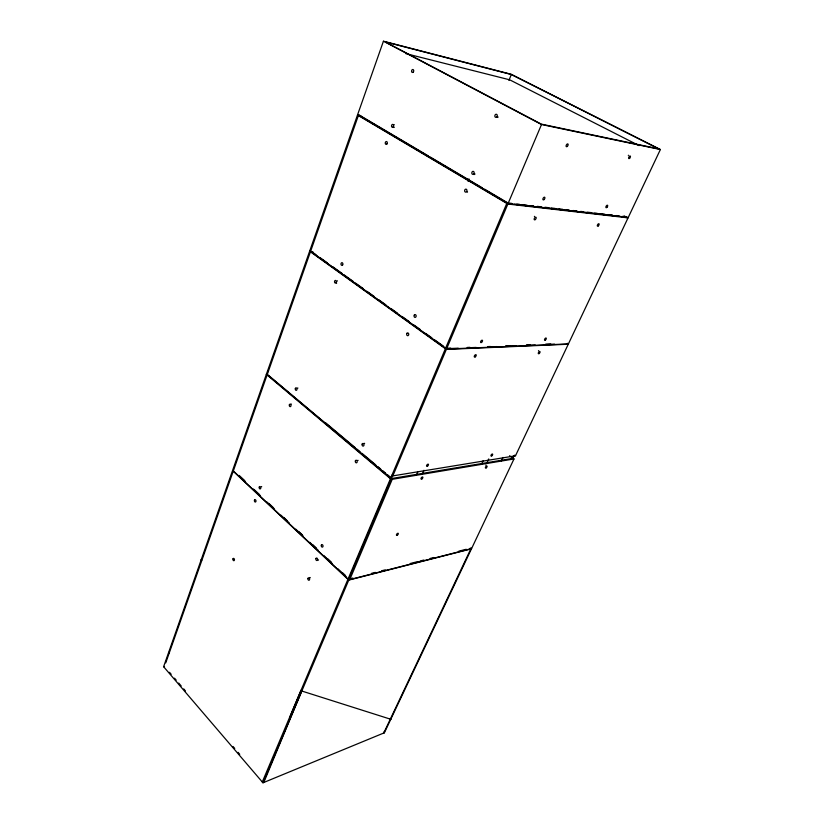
<?xml version="1.0" encoding="UTF-8"?>
<svg xmlns="http://www.w3.org/2000/svg" width="824" height="824" viewBox="0 0 824 824"><rect width="100%" height="100%" fill="white"/><g stroke="black" fill="none" stroke-linecap="round" stroke-linejoin="round"><path stroke-width="1.24" d="M163.615 666.709L232.543 470.586L348.748 580.106L471.472 548.825L384.396 732.763L262.99 782.8L163.615 666.709L164.491 666.462M310.566 251.268L309.628 251.227L232.636 470.298L348.058 579.035L348.954 578.809L391.349 478.569M621.986 216.702L628.053 217.855L568.416 343.917L446.515 349.046L309.752 250.867L357.492 115.041L360.026 115.504M383.438 41.2L357.678 114.515L508.099 203.487L628.29 217.371L660.385 149.525L511.148 74.263L383.438 41.2L541.512 124.517L660.385 149.525M165.748 662.877L201.777 560.619L201.138 559.949M233.223 471.235L201.87 560.351L201.231 559.681M233.326 470.947L310.432 251.794L312.976 251.928M310.555 251.444L358.368 115.556L360.891 116.019M468.011 181.218L468.969 178.829M508.923 80.422L511.302 74.52L658.664 148.845L541.265 124.105L385.292 41.921L511.302 74.52M290.192 716.334L301.017 690.224L301.769 691.017L390.782 719.27L390.092 718.569M301.769 691.017L263.814 782.419L263.124 781.615L262.29 781.986L347.924 579.334L352.909 578.067M348.058 579.035L390.442 478.723L513.146 458.309L513.991 458.947L471.606 548.547L349.767 579.581L348.954 578.809M267.409 373.911L266.492 373.962L390.638 478.281L445.382 348.717L458.216 348.181M390.638 478.281L391.534 478.126L393.027 474.593M262.99 782.8L348.748 580.106M392.842 475.891L446.351 349.417L568.261 344.236L515.494 455.785L392.842 475.891L391.956 475.149M446.515 349.046L507.862 204.043L628.053 217.855M508.099 203.487L541.512 124.517M349.767 579.581L392.234 479.311L513.991 458.947M416.419 475.046L417.953 471.503M422.434 473.821L423.979 470.277M481.546 464.2L483.152 460.698M486.593 463.603L488.745 458.937M501.414 460.894L503.031 457.433M509.572 455.713L512.631 458.031L513.733 455.703M514.423 455.59L512.631 458.031M383.737 733.061L470.772 549L469.979 548.331M390.123 719.558L390.823 719.28M371.593 573.329L375.322 572.381M381.553 570.795L385.292 569.847M410.197 563.523L417.675 561.618M420.158 560.99L423.897 560.042M430.128 558.456L433.857 557.508M458.772 551.184L466.24 549.278M267.264 374.333L266.348 374.384L390.442 478.723M450.677 348.13L445.537 348.346L506.791 203.404L511.848 203.992M467.363 347.44L469.927 347.337M487.901 346.595L490.465 346.492M505.874 345.853L509.726 345.689M526.412 344.998L530.265 344.844M545.673 344.205L550.803 343.989M467.208 347.81L476.19 347.429M487.746 346.956L496.728 346.574M505.72 346.204L515.989 345.771M526.258 345.349L535.25 344.968M545.519 344.545L554.5 344.164M309.752 250.867L310.689 250.918M509.191 203.095L511.745 203.394M516.854 203.992L519.398 204.28M523.23 204.733L527.061 205.176M530.893 205.619L533.437 205.918M537.269 206.361L541.1 206.803M544.921 207.246L548.753 207.689M551.308 207.988L555.139 208.431M558.96 208.874L562.792 209.327M566.624 209.77L569.178 210.058M572.999 210.511L576.831 210.954M580.663 211.397L583.217 211.696M587.038 212.139L590.87 212.582M594.701 213.025L597.245 213.323M601.077 213.766L604.909 214.209M608.74 214.652L612.562 215.095M616.393 215.548L618.948 215.837M622.779 216.29L626.601 216.733M514.382 204.29L619.452 216.413M405.635 53.56L509.685 79.815L639.074 145.611M624.19 216.001L626.374 217.217M359.491 115.206L428.161 155.808M430.375 157.116L482.442 187.893M484.656 189.201L507.914 202.951M358.43 115.216L507.677 203.507M357.492 115.041L507.862 204.043M567.489 343.299L568.416 343.917M567.334 343.629L568.261 344.236M311.729 251.67L315.901 254.668M320.083 257.665L327.396 262.908M332.618 266.646L342.012 273.393M344.102 274.886L353.496 281.633M355.587 283.137L362.9 288.379M367.071 291.377L374.384 296.619M378.566 299.617L385.869 304.859M391.091 308.609L397.353 313.099M402.576 316.849L408.848 321.339M414.07 325.089L420.333 329.579M425.555 333.329L431.817 337.819M434.948 340.065L443.302 346.059M311.606 252.02L446.278 348.686M309.628 251.227L446.351 349.417M514.639 455.136L515.494 455.785M267.543 370.985L268.274 371.603M325.531 422.712L355.082 447.525M357.049 449.183L360.006 451.655M361.983 453.313L375.775 464.891M377.742 466.549L380.698 469.031M382.666 470.679L385.622 473.161M387.589 474.82L391.534 478.126M268.253 375.167L392.234 479.311M470.813 547.878L471.606 548.547M239.135 475.427L244.718 480.691M254.019 489.446L259.601 494.699M268.912 503.464L273.568 507.842M283.806 517.482L287.524 520.984M298.69 531.501L302.418 535.003M312.656 544.643L316.375 548.145M327.54 558.651L331.269 562.164M342.434 572.67L345.225 575.296M239.022 475.726L245.542 481.855M252.978 488.869L260.425 495.873M266.945 502.012L274.382 509.016M280.902 515.154L289.276 523.034M295.785 529.173L303.232 536.177M309.742 542.316L318.116 550.195M323.698 555.458L332.072 563.338M337.655 568.601L346.029 576.481M383.716 732.062L384.396 732.763M168.652 652.381L169.25 653.072M169.507 672.312L171.176 674.269M174.523 678.173L176.192 680.119M178.705 683.055L181.218 685.98M183.721 688.905L185.4 690.862M233.058 746.493L234.737 748.439M238.074 752.343L239.753 754.3M498.108 116.987A1.576 1.195 -76.7 0 1 497.562 117.482M261.538 486.551A1.205 0.793 81.5 0 1 261.702 486.768M628.3 155.375A1.452 0.7 -60.9 0 1 628.537 155.283M291.078 404.079A1.246 0.855 84.8 0 1 291.294 404.048M357.863 460.266A1.308 0.937 81.8 0 1 358.069 460.492M394.006 124.62A1.452 1.03 -81.1 0 1 394.263 124.712M394.325 127.184A1.452 1.03 -81.1 0 1 394.078 127.37M393.532 127.473A1.452 1.03 -81.1 0 1 393.275 127.38M475.005 173.967A1.524 1.164 -80.4 0 1 474.768 174.245M474.191 174.523A1.524 1.164 -80.4 0 1 473.882 174.523M297.711 387.919A1.257 0.865 85.5 0 1 297.897 388.125M364.156 443.322A1.318 0.958 82.6 0 1 364.641 443.528M467.569 192.002A1.504 1.154 -81.6 0 1 467.301 192.188M534.385 216.382A1.494 0.783 -59.2 0 1 534.58 216.444M538.474 350.694A1.288 0.618 -55.2 0 1 538.772 350.818M318.538 559.98A1.257 0.855 77.9 0 1 318.363 560.145M337.274 280.799A1.329 0.937 -89.3 0 1 337.438 281.066M336.686 283.106A1.329 0.937 -89.3 0 1 336.439 283.075M309.865 577.511A1.246 0.845 77.3 0 1 310.298 577.758M485.769 465.169A1.215 0.567 -51.9 0 1 485.903 465.241M413.215 72.131A1.504 1.061 -78.4 0 0 413.164 69.597A1.504 1.061 -78.4 0 0 411.567 71.245A1.504 1.061 -78.4 0 0 413.215 72.131M496.687 117.029A1.576 1.195 -76.7 0 0 496.635 114.351A1.576 1.195 -76.7 0 0 494.833 116.04A1.576 1.195 -76.7 0 0 496.687 117.029M259.272 487.056A1.205 0.793 81.5 0 0 260.034 488.92A1.205 0.793 81.5 0 0 260.662 487.211A1.205 0.793 81.5 0 0 259.272 487.056M321.36 545.128A1.267 0.865 78.4 0 0 322.184 547.115A1.267 0.865 78.4 0 0 322.895 545.364A1.267 0.865 78.4 0 0 321.36 545.128M629.587 158.321A1.452 0.69 -60.9 0 0 630.288 156.076A1.452 0.69 -60.9 0 0 628.681 157.508A1.452 0.69 -60.9 0 0 629.587 158.321M567.262 146.425A1.566 0.814 -61.5 0 0 567.932 143.984A1.566 0.814 -61.5 0 0 566.16 145.518A1.566 0.814 -61.5 0 0 567.262 146.425M289.389 404.749A1.246 0.855 84.8 0 0 290.192 406.644A1.246 0.855 84.8 0 0 290.872 404.8A1.246 0.855 84.8 0 0 289.389 404.749M355.412 460.812A1.308 0.937 81.8 0 0 356.287 462.831A1.308 0.937 81.8 0 0 357.049 460.946A1.308 0.937 81.8 0 0 355.412 460.812M393.326 126.7A1.452 1.03 -81.1 0 0 392.791 124.403A1.452 1.03 -81.1 0 0 391.565 126.402A1.452 1.03 -81.1 0 0 393.326 126.7M473.831 173.792A1.524 1.164 -80.4 0 0 473.254 171.361A1.524 1.164 -80.4 0 0 471.853 173.411A1.524 1.164 -80.4 0 0 473.831 173.792M295.363 388.444A1.257 0.865 85.5 0 0 296.166 390.339A1.257 0.865 85.5 0 0 296.856 388.475A1.257 0.865 85.5 0 0 295.363 388.444M362.169 444.074A1.318 0.958 82.6 0 0 363.054 446.103A1.318 0.958 82.6 0 0 363.837 444.177A1.318 0.958 82.6 0 0 362.169 444.074M387.043 143.819A1.432 1.02 -82 0 0 386.518 141.543A1.432 1.02 -82 0 0 385.302 143.5A1.432 1.02 -82 0 0 387.043 143.819M466.631 191.58A1.504 1.154 -81.6 0 0 466.065 189.16A1.504 1.154 -81.6 0 0 464.674 191.178A1.504 1.154 -81.6 0 0 466.631 191.58M545.313 340.106A1.298 0.618 -55.6 0 0 546.23 338.149A1.298 0.618 -55.6 0 0 544.674 339.158A1.298 0.618 -55.6 0 0 545.313 340.106M481.515 342.444A1.391 0.721 -55 0 0 482.431 340.343A1.391 0.721 -55 0 0 480.711 341.435A1.391 0.721 -55 0 0 481.515 342.444M598.327 225.889A1.391 0.67 -59 0 0 598.966 223.778A1.391 0.67 -59 0 0 597.379 225.21A1.391 0.67 -59 0 0 598.327 225.889M535.342 219.534A1.494 0.783 -59.1 0 0 535.95 217.258A1.494 0.783 -59.1 0 0 534.209 218.793A1.494 0.783 -59.1 0 0 535.342 219.534M342.64 264.906A1.339 0.948 -88.4 0 0 342.145 262.712A1.339 0.948 -88.4 0 0 341.033 264.452A1.339 0.948 -88.4 0 0 342.64 264.906M414.328 315.036A1.401 1.061 90 0 0 414.853 317.364A1.401 1.061 90 0 0 416.11 315.592A1.401 1.061 90 0 0 414.328 315.036M606.876 207.411A1.411 0.68 -59.5 0 0 607.525 205.269A1.411 0.68 -59.5 0 0 605.939 206.7A1.411 0.68 -59.5 0 0 606.876 207.411M544.056 199.573A1.514 0.793 -59.8 0 0 544.685 197.255A1.514 0.793 -59.8 0 0 542.934 198.79A1.514 0.793 -59.8 0 0 544.056 199.573M539.081 353.578A1.298 0.618 -55.2 0 0 539.977 351.642A1.298 0.618 -55.2 0 0 538.433 352.662A1.298 0.618 -55.2 0 0 539.081 353.578M475.201 356.885A1.38 0.711 -54.5 0 0 476.118 354.804A1.38 0.711 -54.5 0 0 474.397 355.906A1.38 0.711 -54.5 0 0 475.201 356.885M491.753 455.847A1.226 0.567 -52.2 0 0 492.577 454.076A1.226 0.567 -52.2 0 0 491.063 455.136A1.226 0.567 -52.2 0 0 491.753 455.847M427.522 466.116A1.308 0.649 -51 0 0 428.346 464.231A1.308 0.649 -51 0 0 426.667 465.375A1.308 0.649 -51 0 0 427.522 466.116M254.482 500.168A1.195 0.783 81 0 0 255.234 502.032A1.195 0.783 81 0 0 255.852 500.333A1.195 0.783 81 0 0 254.482 500.168M315.942 558.528A1.257 0.855 77.9 0 0 316.766 560.516A1.257 0.855 77.9 0 0 317.467 558.775A1.257 0.855 77.9 0 0 315.942 558.528M336.13 282.642A1.329 0.937 -89.3 0 0 335.646 280.459A1.329 0.937 -89.3 0 0 334.554 282.158A1.329 0.937 -89.3 0 0 336.13 282.642M406.932 333.339A1.391 1.051 88.8 0 0 407.458 335.646A1.391 1.051 88.8 0 0 408.704 333.916A1.391 1.051 88.8 0 0 406.932 333.339M233.007 558.847A1.174 0.742 79.1 0 0 233.738 560.691A1.174 0.742 79.1 0 0 234.325 559.074A1.174 0.742 79.1 0 0 233.007 558.847M307.888 578.561A1.257 0.845 77.3 0 0 309 580.25A1.257 0.845 77.3 0 0 309.319 578.273A1.257 0.845 77.3 0 0 307.888 578.561M421.94 478.899A1.308 0.649 -50.6 0 0 422.753 477.034A1.308 0.649 -50.6 0 0 421.085 478.178A1.308 0.649 -50.6 0 0 421.94 478.899M486.201 467.857A1.215 0.567 -51.9 0 0 487.015 466.106A1.215 0.567 -51.9 0 0 485.501 467.167A1.215 0.567 -51.9 0 0 486.201 467.857M397.168 535.229A1.277 0.618 -49 0 0 398.291 533.427A1.277 0.618 -49 0 0 396.684 534.199A1.277 0.618 -49 0 0 397.168 535.229"/></g></svg>
